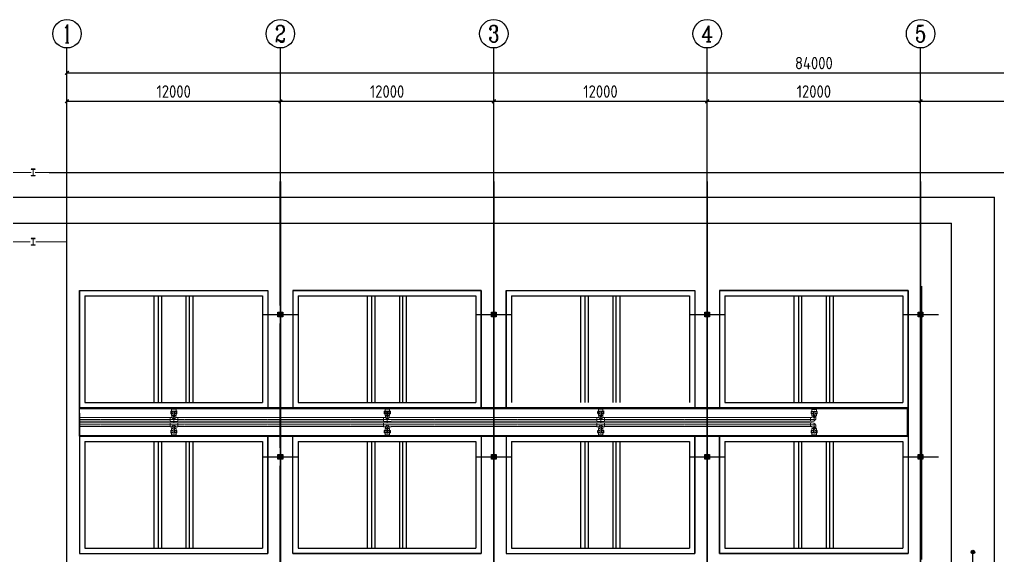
# Model space of a CAD drawing. Header units: inches. Extents: x 185496 to 352137, y 107182 to 179410.
# Drawn here: x 253587 to 308576, y 148768 to 178921 of the extents above; entities that cross this region are included whole.
import ezdxf
from ezdxf.enums import TextEntityAlignment as Align

# ---------------------------------------------------------------- set-up
doc = ezdxf.new("R2010")
doc.units = ezdxf.units.IN
doc.header["$MEASUREMENT"] = 0
doc.linetypes.add('CENTER', pattern=[2, 1.25, -0.25, 0.25, -0.25])
doc.linetypes.add('DOTE', pattern=[2.42, 2, -0.2, 0.02, -0.2])
for name, color, linetype in [('AXIS', 3, 'Continuous'), ('AXIS_TEXT', 7, 'Continuous'), ('DIM', 2, 'Continuous'), ('DOTE', 8, 'DOTE'), ('ZSX', 4, 'Continuous'), ('图层2', 1, 'CENTER')]:
    doc.layers.add(name, color=color, linetype=linetype)
for name, color, linetype, lineweight in [('center', 1, 'CENTER', 9), ('full', 7, 'Continuous', 25), ('xshui', 5, 'Continuous', 9)]:
    doc.layers.add(name, color=color, linetype=linetype, lineweight=lineweight)
doc.styles.add('_TCH_AXIS', font='COMPLEX', dxfattribs={"bigfont": 'GBCBIG'})
doc.styles.add('COMPLEX', font='COMPLEX')
doc.styles.add('STANDARD_T3', font='gbenor.shx', dxfattribs={"bigfont": 'gbcbig.shx'})
doc.dimstyles.new('_TCH_ARCH&&200', dxfattribs={"dimtxt": 700, "dimasz": 200, "dimexe": 300, "dimexo": 300, "dimgap": 200, "dimtad": 1, "dimdec": 0, "dimzin": 0, "dimdsep": 46, "dimtxsty": 'STANDARD_T3', "dimblk": 'ARCHTICK', "dimcen": 0.09, "dimclrt": 7, "dimadec": 0, "dimazin": 2, "dimtfac": 1, "dimtdec": 0, "dimtix": 1, "dimtmove": 2, "dimatfit": 3, "dimtolj": 1, "dimtzin": 0, "dimarcsym": 0})

# ---------------------------------------------------------------- blocks, each defined once
blk = doc.blocks.new('生产区')
at = {"layer": 'ZSX', "const_width": 0.35}
for points, elevation in [([(120781.96, 1577.09), (120743.44, 1577.09)], -1841.94), ([(120783.51, 1578.39), (120781.91, 1578.39)], -1841.94), ([(120781.91, 1578.39), (120781.91, 1578.19)], -1841.94), ([(120783.51, 1578.19), (120781.91, 1578.19)], -1841.94), ([(120782.65, 1578.19), (120782.65, 1575.99)], -1841.94), ([(120782.77, 1578.19), (120782.77, 1575.99)], -1841.94), ([(120783.37, 1577.09), (120795.38, 1577.09)], -1841.94), ([(120783.51, 1578.39), (120783.51, 1578.19)], -1841.94), ([(120783.51, 1575.99), (120781.91, 1575.99)], -1841.94), ([(120781.91, 1575.99), (120781.91, 1575.79)], -1841.94), ([(120783.51, 1575.79), (120781.91, 1575.79)], -1841.94), ([(120783.51, 1575.99), (120783.51, 1575.79)], -1841.94), ([(120781.69, 1551.09), (120743.28, 1551.09)], -1328.88), ([(120783.51, 1552.39), (120781.91, 1552.39)], -71.28), ([(120781.91, 1552.39), (120781.91, 1552.19)], -71.28), ([(120783.51, 1552.19), (120781.91, 1552.19)], -71.28), ([(120782.65, 1552.19), (120782.65, 1549.99)], -71.28), ([(120782.77, 1552.19), (120782.77, 1549.99)], -71.28), ([(120783.51, 1552.39), (120783.51, 1552.19)], -71.28), ([(120783.63, 1551.09), (120795.38, 1551.09)], -1328.88), ([(120783.51, 1549.99), (120781.91, 1549.99)], -71.28), ([(120781.91, 1549.99), (120781.91, 1549.79)], -71.28), ([(120783.51, 1549.79), (120781.91, 1549.79)], -71.28), ([(120783.51, 1549.99), (120783.51, 1549.79)], -71.28)]:
    blk.add_lwpolyline(points, dxfattribs=dict(at, elevation=elevation))
blk = doc.blocks.new('_ArchTick')
at = {"color": 0, "linetype": 'ByBlock', "const_width": 0.4}
blk.add_lwpolyline([(-0.5, -0.5), (0.5, 0.5)], dxfattribs=at)
blk = doc.blocks.new('*D190')
at = {"layer": 'AXIS', "color": 0, "lineweight": -2, "transparency": 16777216}
for p, q in [((256254, 171621), (256254, 174621)), ((256254, 174321), (268254, 174321)), ((268254, 171621), (268254, 174621))]:
    blk.add_line(p, q, dxfattribs=at)
at = {"layer": 'Defpoints', "color": 0, "transparency": 16777216}
for p in [(268254, 174321), (256254, 171321), (268254, 171321)]:
    blk.add_point(p, dxfattribs=at)
at = {"layer": 'AXIS', "color": 0, "lineweight": -2, "transparency": 16777216, "xscale": 200, "yscale": 200, "zscale": 200, "rotation": 180}
blk.add_blockref('_ArchTick', (256254, 174321), dxfattribs=at)
at = {"layer": 'AXIS', "color": 0, "lineweight": -2, "transparency": 16777216, "xscale": 200, "yscale": 200, "zscale": 200}
blk.add_blockref('_ArchTick', (268254, 174321), dxfattribs=at)
at = {"layer": 'AXIS', "color": 7, "transparency": 16777216, "insert": (262254, 174871), "char_height": 700, "attachment_point": 5, "style": 'STANDARD_T3'}
blk.add_mtext('\\A1;12000', dxfattribs=at)
blk = doc.blocks.new('*D191')
at = {"layer": 'AXIS', "color": 0, "lineweight": -2, "transparency": 16777216}
for p, q in [((268254, 171621), (268254, 174621)), ((268254, 174321), (280254, 174321)), ((280254, 171621), (280254, 174621))]:
    blk.add_line(p, q, dxfattribs=at)
at = {"layer": 'Defpoints', "color": 0, "transparency": 16777216}
for p in [(280254, 174321), (268254, 171321), (280254, 171321)]:
    blk.add_point(p, dxfattribs=at)
at = {"layer": 'AXIS', "color": 0, "lineweight": -2, "transparency": 16777216, "xscale": 200, "yscale": 200, "zscale": 200, "rotation": 180}
blk.add_blockref('_ArchTick', (268254, 174321), dxfattribs=at)
at = {"layer": 'AXIS', "color": 0, "lineweight": -2, "transparency": 16777216, "xscale": 200, "yscale": 200, "zscale": 200}
blk.add_blockref('_ArchTick', (280254, 174321), dxfattribs=at)
at = {"layer": 'AXIS', "color": 7, "transparency": 16777216, "insert": (274254, 174871), "char_height": 700, "attachment_point": 5, "style": 'STANDARD_T3'}
blk.add_mtext('\\A1;12000', dxfattribs=at)
blk = doc.blocks.new('*D192')
at = {"layer": 'AXIS', "color": 0, "lineweight": -2, "transparency": 16777216}
for p, q in [((280254, 171621), (280254, 174621)), ((280254, 174321), (292254, 174321)), ((292254, 171621), (292254, 174621))]:
    blk.add_line(p, q, dxfattribs=at)
at = {"layer": 'Defpoints', "color": 0, "transparency": 16777216}
for p in [(292254, 174321), (280254, 171321), (292254, 171321)]:
    blk.add_point(p, dxfattribs=at)
at = {"layer": 'AXIS', "color": 0, "lineweight": -2, "transparency": 16777216, "xscale": 200, "yscale": 200, "zscale": 200, "rotation": 180}
blk.add_blockref('_ArchTick', (280254, 174321), dxfattribs=at)
at = {"layer": 'AXIS', "color": 0, "lineweight": -2, "transparency": 16777216, "xscale": 200, "yscale": 200, "zscale": 200}
blk.add_blockref('_ArchTick', (292254, 174321), dxfattribs=at)
at = {"layer": 'AXIS', "color": 7, "transparency": 16777216, "insert": (286254, 174871), "char_height": 700, "attachment_point": 5, "style": 'STANDARD_T3'}
blk.add_mtext('\\A1;12000', dxfattribs=at)
blk = doc.blocks.new('*D193')
at = {"layer": 'AXIS', "color": 0, "lineweight": -2, "transparency": 16777216}
for p, q in [((292254, 171621), (292254, 174621)), ((292254, 174321), (304254, 174321)), ((304254, 171621), (304254, 174621))]:
    blk.add_line(p, q, dxfattribs=at)
at = {"layer": 'Defpoints', "color": 0, "transparency": 16777216}
for p in [(304254, 174321), (292254, 171321), (304254, 171321)]:
    blk.add_point(p, dxfattribs=at)
at = {"layer": 'AXIS', "color": 0, "lineweight": -2, "transparency": 16777216, "xscale": 200, "yscale": 200, "zscale": 200, "rotation": 180}
blk.add_blockref('_ArchTick', (292254, 174321), dxfattribs=at)
at = {"layer": 'AXIS', "color": 0, "lineweight": -2, "transparency": 16777216, "xscale": 200, "yscale": 200, "zscale": 200}
blk.add_blockref('_ArchTick', (304254, 174321), dxfattribs=at)
at = {"layer": 'AXIS', "color": 7, "transparency": 16777216, "insert": (298254, 174871), "char_height": 700, "attachment_point": 5, "style": 'STANDARD_T3'}
blk.add_mtext('\\A1;12000', dxfattribs=at)
blk = doc.blocks.new('*D194')
at = {"layer": 'AXIS', "color": 0, "lineweight": -2, "transparency": 16777216}
for p, q in [((304254, 171621), (304254, 174621)), ((304254, 174321), (316254, 174321)), ((316254, 171621), (316254, 174621))]:
    blk.add_line(p, q, dxfattribs=at)
at = {"layer": 'Defpoints', "color": 0, "transparency": 16777216}
for p in [(316254, 174321), (304254, 171321), (316254, 171321)]:
    blk.add_point(p, dxfattribs=at)
at = {"layer": 'AXIS', "color": 0, "lineweight": -2, "transparency": 16777216, "xscale": 200, "yscale": 200, "zscale": 200, "rotation": 180}
blk.add_blockref('_ArchTick', (304254, 174321), dxfattribs=at)
at = {"layer": 'AXIS', "color": 0, "lineweight": -2, "transparency": 16777216, "xscale": 200, "yscale": 200, "zscale": 200}
blk.add_blockref('_ArchTick', (316254, 174321), dxfattribs=at)
at = {"layer": 'AXIS', "color": 7, "transparency": 16777216, "insert": (310254, 174871), "char_height": 700, "attachment_point": 5, "style": 'STANDARD_T3'}
blk.add_mtext('\\A1;12000', dxfattribs=at)
blk = doc.blocks.new('*D197')
at = {"layer": 'AXIS', "color": 0, "lineweight": -2, "transparency": 16777216}
for p, q in [((256254, 171621), (256254, 176221)), ((340254, 171621), (340254, 176221)), ((256254, 175921), (340254, 175921))]:
    blk.add_line(p, q, dxfattribs=at)
at = {"layer": 'Defpoints', "color": 0, "transparency": 16777216}
for p in [(340254, 175921), (256254, 171321), (340254, 171321)]:
    blk.add_point(p, dxfattribs=at)
at = {"layer": 'AXIS', "color": 0, "lineweight": -2, "transparency": 16777216, "xscale": 200, "yscale": 200, "zscale": 200, "rotation": 180}
blk.add_blockref('_ArchTick', (256254, 175921), dxfattribs=at)
at = {"layer": 'AXIS', "color": 0, "lineweight": -2, "transparency": 16777216, "xscale": 200, "yscale": 200, "zscale": 200}
blk.add_blockref('_ArchTick', (340254, 175921), dxfattribs=at)
at = {"layer": 'AXIS', "color": 7, "transparency": 16777216, "insert": (298254, 176471), "char_height": 700, "attachment_point": 5, "style": 'STANDARD_T3'}
blk.add_mtext('\\A1;84000', dxfattribs=at)
blk = doc.blocks.new('_AXISO')
blk.add_circle((0, 0), 0.5)
at = {"layer": 'AXIS_TEXT', "style": 'COMPLEX', "width": 1.041667}
blk.add_attdef('A', text='', height=0.56, dxfattribs=at).set_placement((-0.25, -0.28), (0.25, -0.28), align=Align.FIT)
blk = doc.blocks.new('1')
at = {"color": 1}
for p, q in [((60056, 73131), (60056, 71131)), ((59056, 72131), (61056, 72131)), ((59921, 72236), (60191, 72236)), ((59951, 71996), (59951, 72266)), ((60161, 72266), (60161, 71996)), ((60191, 72026), (59921, 72026))]:
    blk.add_line(p, q, dxfattribs=at)
at = {"color": 3}
for points in [[(59921, 72266), (60191, 72266), (60191, 71996), (59921, 71996)], [(59981, 72206), (60131, 72206), (60131, 72056), (59981, 72056)], [(59985, 72202), (60127, 72202), (60127, 72060), (59985, 72060)]]:
    blk.add_lwpolyline(points, close=True, dxfattribs=at)
for centre in [(59951, 72236), (59951, 72026), (60161, 72236), (60161, 72026)]:
    blk.add_circle(centre, 10, dxfattribs=at)
blk = doc.blocks.new('yangyu')
at = {"color": 30, "ltscale": 100}
for points in [[(686441, -335503), (697041, -335503), (697041, -342103), (686441, -342103)], [(686442, -335503), (697042, -335503), (697042, -342103), (686442, -342103)], [(709041, -335503), (698441, -335503), (698441, -342103), (709041, -342103)], [(710442, -335503), (721042, -335503), (721042, -342103), (710442, -342103)], [(733041, -335503), (722441, -335503), (722441, -342103), (733041, -342103)], [(686441, -342103), (733041, -342103), (733041, -343703), (686441, -343703)], [(686442, -350303), (697042, -350303), (697042, -343703), (686442, -343703)], [(709041, -350303), (698441, -350303), (698441, -343703), (709041, -343703)], [(710442, -350303), (721042, -350303), (721042, -343703), (710442, -343703)], [(733041, -350303), (722441, -350303), (722441, -343703), (733041, -343703)]]:
    blk.add_lwpolyline(points, close=True, dxfattribs=at)
at = {"layer": 'center'}
for p, q in [((727755, -342799), (727755, -342491)), ((686455, -342753), (727781, -342753)), ((686455, -343053), (727781, -343053)), ((727755, -343007), (727755, -343315))]:
    blk.add_line(p, q, dxfattribs=at)
at = {"layer": 'full'}
for p, q in [((686441, -335503), (686441, -342103)), ((686441, -335503), (697041, -335503)), ((686741, -335803), (686741, -341803)), ((686741, -335803), (696741, -335803)), ((690641, -341803), (690641, -335803)), ((690871, -335803), (690871, -341803)), ((691051, -335803), (691051, -341803)), ((692431, -335803), (692431, -341803)), ((692611, -335803), (692611, -341803)), ((692841, -341803), (692841, -335803)), ((696741, -335803), (696741, -341803)), ((697041, -335503), (697041, -342103)), ((698441, -335503), (698441, -342103)), ((698441, -335503), (709041, -335503)), ((698741, -335803), (698741, -341803)), ((698741, -335803), (708741, -335803)), ((702641, -341803), (702641, -335803)), ((702871, -335803), (702871, -341803)), ((703051, -335803), (703051, -341803)), ((704431, -335803), (704431, -341803)), ((704611, -335803), (704611, -341803)), ((704841, -341803), (704841, -335803)), ((708741, -335803), (708741, -341803)), ((709041, -335503), (709041, -342103)), ((710441, -335503), (710441, -342103)), ((710441, -335503), (721041, -335503)), ((710741, -335803), (710741, -341803)), ((710741, -335803), (720741, -335803)), ((714641, -341803), (714641, -335803)), ((714871, -335803), (714871, -341803)), ((715051, -335803), (715051, -341803)), ((716431, -335803), (716431, -341803)), ((716611, -335803), (716611, -341803)), ((716841, -341803), (716841, -335803)), ((720741, -335803), (720741, -341803)), ((721041, -335503), (721041, -342103)), ((722441, -335503), (722441, -342103)), ((722441, -335503), (733041, -335503)), ((722741, -335803), (722741, -341803)), ((722741, -335803), (732741, -335803)), ((726641, -341803), (726641, -335803)), ((726871, -335803), (726871, -341803)), ((727051, -335803), (727051, -341803)), ((728431, -335803), (728431, -341803)), ((728611, -335803), (728611, -341803)), ((728841, -341803), (728841, -335803)), ((732741, -335803), (732741, -341803)), ((733041, -335503), (733041, -342103)), ((686741, -341803), (696741, -341803)), ((686741, -341803), (696741, -341803)), ((698741, -341803), (708741, -341803)), ((698741, -341803), (708741, -341803)), ((722741, -341803), (732741, -341803)), ((722741, -341803), (732741, -341803)), ((686441, -342103), (697041, -342103)), ((733041, -342103), (686441, -342103)), ((732991, -342153), (686441, -342153)), ((686441, -342403), (686441, -343703)), ((722441, -342103), (733041, -342103)), ((732991, -342153), (732991, -343653)), ((733041, -342103), (733041, -343703)), ((686441, -343653), (732991, -343653)), ((686441, -343703), (697041, -343703)), ((686441, -343703), (733041, -343703)), ((686741, -344003), (696741, -344003)), ((686741, -344003), (686741, -350003)), ((686741, -344003), (696741, -344003)), ((690641, -350003), (690641, -344003)), ((690871, -344003), (690871, -350003)), ((691051, -344003), (691051, -350003)), ((692431, -344003), (692431, -350003)), ((692611, -344003), (692611, -350003)), ((692841, -350003), (692841, -344003)), ((696741, -344003), (696741, -350003)), ((697041, -343703), (697041, -350303)), ((698741, -344003), (708741, -344003)), ((698741, -344003), (698741, -350003)), ((698741, -344003), (708741, -344003)), ((702641, -350003), (702641, -344003)), ((702871, -344003), (702871, -350003)), ((703051, -344003), (703051, -350003)), ((704431, -344003), (704431, -350003)), ((704611, -344003), (704611, -350003)), ((704841, -350003), (704841, -344003)), ((708741, -344003), (708741, -350003)), ((710441, -343703), (721041, -343703)), ((710441, -343703), (710441, -350303)), ((710741, -344003), (720741, -344003)), ((710741, -344003), (710741, -350003)), ((710741, -344003), (720741, -344003)), ((714641, -350003), (714641, -344003)), ((714871, -344003), (714871, -350003)), ((715051, -344003), (715051, -350003)), ((716431, -344003), (716431, -350003)), ((716611, -344003), (716611, -350003)), ((716841, -350003), (716841, -344003)), ((720741, -344003), (720741, -350003)), ((721041, -343703), (721041, -350303)), ((722441, -343703), (722441, -344003)), ((722441, -343703), (733041, -343703)), ((722441, -343703), (722441, -350303)), ((722741, -344003), (732741, -344003)), ((722741, -344003), (722741, -350003)), ((722741, -344003), (732741, -344003)), ((726641, -350003), (726641, -344003)), ((726871, -344003), (726871, -350003)), ((727051, -344003), (727051, -350003)), ((728431, -344003), (728431, -350003)), ((728611, -344003), (728611, -350003)), ((728841, -350003), (728841, -344003)), ((732741, -344003), (732741, -350003)), ((733041, -343703), (733041, -350303)), ((686741, -350003), (696741, -350003)), ((698741, -350003), (708741, -350003)), ((710741, -350003), (720741, -350003)), ((722741, -350003), (732741, -350003)), ((686441, -350303), (697041, -350303)), ((698441, -350303), (709041, -350303)), ((710441, -350303), (721041, -350303)), ((722441, -350303), (733041, -350303))]:
    blk.add_line(p, q, dxfattribs=at)
at = {"layer": 'xshui'}
for p, q in [((691719, -342316), (691583, -342316)), ((691583, -342316), (691583, -342404)), ((691583, -342404), (691719, -342404)), ((691585, -342291), (691585, -342316)), ((691585, -342291), (691728, -342291)), ((691585, -342316), (691719, -342316)), ((691585, -342429), (691585, -342404)), ((691585, -342429), (691719, -342429)), ((691628, -342180), (691628, -342291)), ((691628, -342180), (691883, -342180)), ((691628, -342540), (691628, -342429)), ((691655, -342153), (691655, -342180)), ((691855, -342180), (691655, -342180)), ((691925, -342291), (691783, -342291)), ((691925, -342316), (691792, -342316)), ((691928, -342316), (691792, -342316)), ((691792, -342404), (691928, -342404)), ((691925, -342429), (691792, -342429)), ((691855, -342153), (691855, -342180)), ((691883, -342180), (691855, -342180)), ((691883, -342180), (691883, -342291)), ((691883, -342540), (691883, -342429)), ((691925, -342291), (691925, -342316)), ((691925, -342429), (691925, -342404)), ((691928, -342404), (691928, -342316)), ((691928, -342333), (691928, -342387)), ((727719, -342324), (727583, -342324)), ((727583, -342324), (727583, -342412)), ((727583, -342412), (727719, -342412)), ((727585, -342299), (727585, -342324)), ((727585, -342299), (727728, -342299)), ((727585, -342324), (727719, -342324)), ((727585, -342437), (727585, -342412)), ((727585, -342437), (727719, -342437)), ((727628, -342188), (727628, -342299)), ((727628, -342188), (727883, -342188)), ((727628, -342548), (727628, -342437)), ((727628, -342548), (727719, -342548)), ((727719, -342548), (727640, -342548)), ((727719, -342548), (727645, -342548)), ((727651, -342548), (727651, -342648)), ((727655, -342153), (727655, -342188)), ((727855, -342188), (727655, -342188)), ((727925, -342299), (727783, -342299)), ((727925, -342324), (727792, -342324)), ((727928, -342324), (727792, -342324)), ((727792, -342412), (727928, -342412)), ((727925, -342437), (727792, -342437)), ((727792, -342548), (727883, -342548)), ((727870, -342548), (727792, -342548)), ((727865, -342548), (727792, -342548)), ((727855, -342153), (727855, -342188)), ((727883, -342188), (727855, -342188)), ((727860, -342548), (727860, -342648)), ((727883, -342188), (727883, -342299)), ((727883, -342548), (727883, -342437)), ((727925, -342299), (727925, -342324)), ((727925, -342437), (727925, -342412)), ((727928, -342412), (727928, -342324)), ((727928, -342341), (727928, -342395)), ((715968, -342653), (727550, -342653)), ((715968, -342853), (727550, -342853)), ((715968, -342953), (727550, -342953)), ((727651, -342648), (727550, -342648)), ((727550, -342648), (727550, -342857)), ((727550, -342857), (727651, -342857)), ((727550, -343157), (727550, -342948)), ((727550, -342948), (727651, -342948)), ((691583, -343490), (691583, -343402)), ((691719, -343490), (691583, -343490)), ((691585, -343515), (691585, -343490)), ((691585, -343490), (691719, -343490)), ((691585, -343515), (691728, -343515)), ((691628, -343626), (691628, -343515)), ((691628, -343626), (691883, -343626)), ((691655, -343653), (691655, -343626)), ((691855, -343626), (691655, -343626)), ((691925, -343515), (691783, -343515)), ((691925, -343490), (691792, -343490)), ((691928, -343490), (691792, -343490)), ((691855, -343653), (691855, -343626)), ((691883, -343626), (691855, -343626)), ((691883, -343626), (691883, -343515)), ((691925, -343515), (691925, -343490)), ((691928, -343402), (691928, -343490)), ((691928, -343473), (691928, -343419)), ((715968, -343153), (727550, -343153)), ((727651, -343157), (727550, -343157)), ((727583, -343482), (727583, -343394)), ((727583, -343394), (727719, -343394)), ((727719, -343482), (727583, -343482)), ((727585, -343369), (727585, -343394)), ((727585, -343369), (727719, -343369)), ((727585, -343507), (727585, -343482)), ((727585, -343482), (727719, -343482)), ((727585, -343507), (727728, -343507)), ((727628, -343258), (727628, -343369)), ((727628, -343258), (727719, -343258)), ((727628, -343618), (727628, -343507)), ((727628, -343618), (727883, -343618)), ((727719, -343258), (727640, -343258)), ((727865, -343258), (727645, -343258)), ((727651, -343258), (727651, -343157)), ((727655, -343668), (727655, -343618)), ((727855, -343618), (727655, -343618)), ((727925, -343507), (727783, -343507)), ((727792, -343258), (727883, -343258)), ((727870, -343258), (727792, -343258)), ((727925, -343369), (727792, -343369)), ((727792, -343394), (727928, -343394)), ((727925, -343482), (727792, -343482)), ((727928, -343482), (727792, -343482)), ((727855, -343668), (727855, -343618)), ((727883, -343618), (727855, -343618)), ((727860, -343258), (727860, -343157)), ((727883, -343258), (727883, -343369)), ((727883, -343618), (727883, -343507)), ((727925, -343369), (727925, -343394)), ((727925, -343507), (727925, -343482)), ((727928, -343394), (727928, -343482)), ((727928, -343465), (727928, -343411))]:
    blk.add_line(p, q, dxfattribs=at)
for points in [[(691792, -342314), (691792, -342632), (691719, -342632), (691719, -342314)], [(727792, -342324), (727792, -342641), (727719, -342641), (727719, -342324)], [(691792, -343492), (691792, -343174), (691719, -343174), (691719, -343492)], [(727792, -343482), (727792, -343164), (727719, -343164), (727719, -343482)]]:
    blk.add_lwpolyline(points, dxfattribs=at)
for centre, radius, start, end in [((691755, -342316), 36.9, 0, 180), ((727755, -342324), 36.9, 0, 180), ((727651, -342648), 209, 270, 0), ((727651, -343157), 209, 0, 90), ((691755, -343490), 36.9, 180, 0), ((727755, -343482), 36.9, 180, 0)]:
    blk.add_arc(centre, radius, start, end, dxfattribs=at)
at = {"layer": '图层2', "ltscale": 0.1}
for p, q in [((691608, -342277), (691608, -342445)), ((691903, -342277), (691903, -342452)), ((727608, -342285), (727608, -342453)), ((727903, -342285), (727903, -342460)), ((691608, -343529), (691608, -343360)), ((691903, -343529), (691903, -343353)), ((727608, -343521), (727608, -343352)), ((727903, -343521), (727903, -343346))]:
    blk.add_line(p, q, dxfattribs=at)
blk = doc.blocks.new('yangyu2')
at = {"layer": 'center'}
for p, q in [((691755, -342509), (691755, -342930)), ((703755, -342509), (703755, -342930)), ((715755, -342509), (715755, -342930)), ((691488, -342753), (691976, -342753)), ((703488, -342753), (703976, -342753)), ((715488, -342753), (715976, -342753))]:
    blk.add_line(p, q, dxfattribs=at)
at = {"layer": 'full'}
for p, q in [((698441, -342103), (709041, -342103)), ((698441, -343703), (709041, -343703))]:
    blk.add_line(p, q, dxfattribs=at)
at = {"layer": 'xshui'}
for p, q in [((691628, -342540), (691719, -342540)), ((691719, -342540), (691640, -342540)), ((691645, -342540), (691719, -342540)), ((691645, -342540), (691645, -342643)), ((691719, -342540), (691645, -342540)), ((691792, -342540), (691865, -342540)), ((691792, -342540), (691883, -342540)), ((691870, -342540), (691792, -342540)), ((691865, -342540), (691792, -342540)), ((691865, -342540), (691865, -342643)), ((703719, -342316), (703583, -342316)), ((703583, -342316), (703583, -342404)), ((703583, -342404), (703719, -342404)), ((703585, -342291), (703585, -342316)), ((703585, -342291), (703728, -342291)), ((703585, -342316), (703719, -342316)), ((703585, -342429), (703585, -342404)), ((703585, -342429), (703719, -342429)), ((703628, -342180), (703628, -342291)), ((703628, -342180), (703883, -342180)), ((703628, -342540), (703628, -342429)), ((703628, -342540), (703719, -342540)), ((703719, -342540), (703640, -342540)), ((703645, -342540), (703719, -342540)), ((703645, -342540), (703645, -342643)), ((703719, -342540), (703645, -342540)), ((703655, -342153), (703655, -342180)), ((703855, -342180), (703655, -342180)), ((703925, -342291), (703783, -342291)), ((703925, -342316), (703792, -342316)), ((703928, -342316), (703792, -342316)), ((703792, -342404), (703928, -342404)), ((703925, -342429), (703792, -342429)), ((703792, -342540), (703865, -342540)), ((703792, -342540), (703883, -342540)), ((703870, -342540), (703792, -342540)), ((703865, -342540), (703792, -342540)), ((703855, -342153), (703855, -342180)), ((703883, -342180), (703855, -342180)), ((703865, -342540), (703865, -342643)), ((703883, -342180), (703883, -342291)), ((703883, -342540), (703883, -342429)), ((703925, -342291), (703925, -342316)), ((703925, -342429), (703925, -342404)), ((703928, -342404), (703928, -342316)), ((703928, -342333), (703928, -342387)), ((715719, -342316), (715583, -342316)), ((715583, -342316), (715583, -342404)), ((715583, -342404), (715719, -342404)), ((715585, -342291), (715585, -342316)), ((715585, -342291), (715728, -342291)), ((715585, -342316), (715719, -342316)), ((715585, -342429), (715585, -342404)), ((715585, -342429), (715719, -342429)), ((715628, -342180), (715628, -342291)), ((715628, -342180), (715883, -342180)), ((715628, -342540), (715628, -342429)), ((715628, -342540), (715719, -342540)), ((715719, -342540), (715640, -342540)), ((715645, -342540), (715719, -342540)), ((715645, -342540), (715645, -342643)), ((715719, -342540), (715645, -342540)), ((715655, -342153), (715655, -342180)), ((715855, -342180), (715655, -342180)), ((715925, -342291), (715783, -342291)), ((715925, -342316), (715792, -342316)), ((715928, -342316), (715792, -342316)), ((715792, -342404), (715928, -342404)), ((715925, -342429), (715792, -342429)), ((715792, -342540), (715865, -342540)), ((715792, -342540), (715883, -342540)), ((715870, -342540), (715792, -342540)), ((715865, -342540), (715792, -342540)), ((715855, -342153), (715855, -342180)), ((715883, -342180), (715855, -342180)), ((715865, -342540), (715865, -342643)), ((715883, -342180), (715883, -342291)), ((715883, -342540), (715883, -342429)), ((715925, -342291), (715925, -342316)), ((715925, -342429), (715925, -342404)), ((715928, -342404), (715928, -342316)), ((715928, -342333), (715928, -342387)), ((686455, -342653), (691542, -342653)), ((686455, -342853), (691542, -342853)), ((686455, -342953), (691542, -342953)), ((691542, -342863), (691542, -342643)), ((691542, -342643), (691645, -342643)), ((691755, -342863), (691542, -342863)), ((691542, -342943), (691542, -343163)), ((691755, -342943), (691542, -342943)), ((691645, -342643), (691755, -342753)), ((691645, -343163), (691755, -343053)), ((691755, -342753), (691865, -342643)), ((691755, -342863), (691968, -342863)), ((691755, -342943), (691968, -342943)), ((691755, -343053), (691865, -343163)), ((691968, -342643), (691865, -342643)), ((691968, -342863), (691968, -342643)), ((691968, -342653), (703542, -342653)), ((691968, -342853), (703542, -342853)), ((691968, -342943), (691968, -343163)), ((691968, -342953), (703542, -342953)), ((703542, -342863), (703542, -342643)), ((703542, -342643), (703645, -342643)), ((703755, -342863), (703542, -342863)), ((703542, -342943), (703542, -343163)), ((703755, -342943), (703542, -342943)), ((703645, -342643), (703755, -342753)), ((703645, -343163), (703755, -343053)), ((703755, -342753), (703865, -342643)), ((703755, -342863), (703968, -342863)), ((703755, -342943), (703968, -342943)), ((703755, -343053), (703865, -343163)), ((703968, -342643), (703865, -342643)), ((703968, -342653), (715542, -342653)), ((703968, -342853), (715542, -342853)), ((703968, -342953), (715542, -342953)), ((715542, -342863), (715542, -342643)), ((715542, -342643), (715645, -342643)), ((715755, -342863), (715542, -342863)), ((715542, -342943), (715542, -343163)), ((715755, -342943), (715542, -342943)), ((715645, -342643), (715755, -342753)), ((715645, -343163), (715755, -343053)), ((715755, -342753), (715865, -342643)), ((715755, -342863), (715968, -342863)), ((715755, -342943), (715968, -342943)), ((715755, -343053), (715865, -343163)), ((715968, -342643), (715865, -342643)), ((715968, -342863), (715968, -342643)), ((715968, -342943), (715968, -343163)), ((686455, -343153), (691542, -343153)), ((691542, -343163), (691645, -343163)), ((691583, -343402), (691719, -343402)), ((691585, -343377), (691585, -343402)), ((691585, -343377), (691719, -343377)), ((691628, -343266), (691628, -343377)), ((691628, -343266), (691719, -343266)), ((691719, -343266), (691640, -343266)), ((691645, -343266), (691645, -343163)), ((691645, -343266), (691719, -343266)), ((691719, -343266), (691645, -343266)), ((691792, -343266), (691865, -343266)), ((691792, -343266), (691883, -343266)), ((691870, -343266), (691792, -343266)), ((691865, -343266), (691792, -343266)), ((691925, -343377), (691792, -343377)), ((691792, -343402), (691928, -343402)), ((691865, -343266), (691865, -343163)), ((691968, -343163), (691865, -343163)), ((691883, -343266), (691883, -343377)), ((691925, -343377), (691925, -343402)), ((691968, -343153), (703542, -343153)), ((703542, -343163), (703645, -343163)), ((703583, -343490), (703583, -343402)), ((703583, -343402), (703719, -343402)), ((703719, -343490), (703583, -343490)), ((703585, -343377), (703585, -343402)), ((703585, -343377), (703719, -343377)), ((703585, -343515), (703585, -343490)), ((703585, -343490), (703719, -343490)), ((703585, -343515), (703728, -343515)), ((703628, -343266), (703628, -343377)), ((703628, -343266), (703719, -343266)), ((703628, -343626), (703628, -343515)), ((703628, -343626), (703883, -343626)), ((703719, -343266), (703640, -343266)), ((703645, -343266), (703645, -343163)), ((703645, -343266), (703719, -343266)), ((703719, -343266), (703645, -343266)), ((703655, -343653), (703655, -343626)), ((703855, -343626), (703655, -343626)), ((703925, -343515), (703783, -343515)), ((703792, -343266), (703865, -343266)), ((703792, -343266), (703883, -343266)), ((703870, -343266), (703792, -343266)), ((703865, -343266), (703792, -343266)), ((703925, -343377), (703792, -343377)), ((703792, -343402), (703928, -343402)), ((703925, -343490), (703792, -343490)), ((703928, -343490), (703792, -343490)), ((703855, -343653), (703855, -343626)), ((703883, -343626), (703855, -343626)), ((703865, -343266), (703865, -343163)), ((703968, -343163), (703865, -343163)), ((703883, -343266), (703883, -343377)), ((703883, -343626), (703883, -343515)), ((703925, -343377), (703925, -343402)), ((703925, -343515), (703925, -343490)), ((703928, -343402), (703928, -343490)), ((703928, -343473), (703928, -343419)), ((703968, -343153), (715542, -343153)), ((715542, -343163), (715645, -343163)), ((715583, -343490), (715583, -343402)), ((715583, -343402), (715719, -343402)), ((715719, -343490), (715583, -343490)), ((715585, -343377), (715585, -343402)), ((715585, -343377), (715719, -343377)), ((715585, -343515), (715585, -343490)), ((715585, -343490), (715719, -343490)), ((715585, -343515), (715728, -343515)), ((715628, -343266), (715628, -343377)), ((715628, -343266), (715719, -343266)), ((715628, -343626), (715628, -343515)), ((715628, -343626), (715883, -343626)), ((715719, -343266), (715640, -343266)), ((715645, -343266), (715645, -343163)), ((715645, -343266), (715719, -343266)), ((715719, -343266), (715645, -343266)), ((715655, -343653), (715655, -343626)), ((715855, -343626), (715655, -343626)), ((715925, -343515), (715783, -343515)), ((715792, -343266), (715865, -343266)), ((715792, -343266), (715883, -343266)), ((715870, -343266), (715792, -343266)), ((715865, -343266), (715792, -343266)), ((715925, -343377), (715792, -343377)), ((715792, -343402), (715928, -343402)), ((715925, -343490), (715792, -343490)), ((715928, -343490), (715792, -343490)), ((715855, -343653), (715855, -343626)), ((715883, -343626), (715855, -343626)), ((715865, -343266), (715865, -343163)), ((715968, -343163), (715865, -343163)), ((715883, -343266), (715883, -343377)), ((715883, -343626), (715883, -343515)), ((715925, -343377), (715925, -343402)), ((715925, -343515), (715925, -343490)), ((715928, -343402), (715928, -343490)), ((715928, -343473), (715928, -343419))]:
    blk.add_line(p, q, dxfattribs=at)
for points in [[(703792, -342314), (703792, -342632), (703719, -342632), (703719, -342314)], [(715792, -342314), (715792, -342632), (715719, -342632), (715719, -342314)], [(703792, -343492), (703792, -343174), (703719, -343174), (703719, -343492)], [(715792, -343492), (715792, -343174), (715719, -343174), (715719, -343492)]]:
    blk.add_lwpolyline(points, dxfattribs=at)
for centre, start, end in [((703755, -342316), 0, 180), ((715755, -342316), 0, 180), ((703755, -343490), 180, 0), ((715755, -343490), 180, 0)]:
    blk.add_arc(centre, 36.9, start, end, dxfattribs=at)
at = {"layer": '图层2', "ltscale": 0.1}
for p, q in [((703608, -342277), (703608, -342445)), ((703903, -342277), (703903, -342452)), ((715608, -342277), (715608, -342445)), ((715903, -342277), (715903, -342452)), ((703608, -343529), (703608, -343360)), ((703903, -343529), (703903, -343353)), ((715608, -343529), (715608, -343360)), ((715903, -343529), (715903, -343353))]:
    blk.add_line(p, q, dxfattribs=at)
at = {"color": 30}
blk.add_blockref('yangyu', (0, 0), dxfattribs=at)
blk = doc.blocks.new('digou1')
at = {"color": 1, "ltscale": 0.01}
blk.add_line((4331.78, 777.4), (4331.78, 623.68), dxfattribs=at)
blk = doc.blocks.new('AGVpoints')
at = {"ltscale": 100}
h = blk.add_hatch(color=30, dxfattribs=at)
h.dxf.hatch_style = 1
h.paths.add_polyline_path([(823850, -330934, 1), (824050, -330934, 1)])
at = {"color": 30, "ltscale": 100}
blk.add_circle((823950, -330934), 100, dxfattribs=at)

msp = doc.modelspace()

# ---------------------------------------------------------------- linework, layer by layer
at = {"color": 5, "ltscale": 100}
for p, q in [((241239.9, 168933.26, 181.96), (308402.69, 168935.88, 275880.27)), ((308402.69, 143847.7, -13.54), (308402.69, 168935.88, 276290.76)), ((237096.81, 167464.84, 276290.76), (305990.69, 167465.88, -1370187.34)), ((305990.69, 143848.97, -8644.2), (305990.69, 167465.88, -1372577.21)), ((307196.68, 143848.96), (307196.69, 148960.66, -114083.59))]:
    msp.add_line(p, q, dxfattribs=at)
at = {"color": 2, "const_width": 100}
for points in [[(268253.69, 162820.88), (268253.69, 169820.88)], [(280253.69, 162820.88), (280253.69, 169820.88)], [(292253.69, 162820.88), (292253.69, 169820.88)], [(304253.69, 162820.88), (304253.69, 169820.88)], [(268253.69, 154820.88), (268253.69, 161820.88)], [(280253.69, 154820.88), (280253.69, 161820.88)], [(292253.69, 154820.88), (292253.69, 161820.88)], [(304253.69, 154820.88), (304253.69, 161820.88)], [(268253.69, 146820.88), (268253.69, 153820.88)], [(280253.69, 146820.88), (280253.69, 153820.88)], [(292253.69, 146820.88), (292253.69, 153820.88)], [(304253.69, 146820.88), (304253.69, 153820.88)]]:
    msp.add_lwpolyline(points, dxfattribs=at)
at = {"layer": 'AXIS'}
for p, q in [((256253.69, 171320.88), (256253.69, 177320.88)), ((268253.69, 171320.88), (268253.69, 177320.88)), ((280253.69, 171320.88), (280253.69, 177320.88)), ((292253.69, 171320.88), (292253.69, 177320.88)), ((304253.69, 171320.88), (304253.69, 177320.88))]:
    msp.add_line(p, q, dxfattribs=at)
at = {"layer": 'DOTE'}
for p, q in [((256253.69, 121320.88), (256253.69, 172720.88)), ((268253.69, 121320.88), (268253.69, 171320.88)), ((280253.69, 121320.88), (280253.69, 171320.88)), ((292253.69, 121320.88), (292253.69, 171320.88)), ((304253.69, 121320.88), (304253.69, 171320.88)), ((255253.69, 170320.88), (341253.69, 170320.88))]:
    msp.add_line(p, q, dxfattribs=at)

# ---------------------------------------------------------------- block references
at = {"xscale": 100, "yscale": 100, "zscale": 100}
msp.add_blockref('digou1', (-128879.54, 86181.34), dxfattribs=at)
at = {"color": 30}
for name, p in [('yangyu2', (-429488.06, 499173.61)), ('AGVpoints', (-516753.48, 479895.1, -114083.59))]:
    msp.add_blockref(name, p, dxfattribs=at)
for p in [(208197.52, 90190), (220197.52, 90190), (232197.52, 90190), (244197.52, 90190), (208197.52, 82190), (220197.52, 82190), (232197.52, 82190), (244197.52, 82190)]:
    msp.add_blockref('1', p)
at = {"layer": 'AXIS'}
ref = msp.add_blockref('_AXISO', (256253.69, 178120.88), dxfattribs=dict(at, xscale=1600, yscale=1600, zscale=1600))
ref.add_attrib('A', '1', dxfattribs={"layer": 'AXIS_TEXT', "height": 1029.44, "style": '_TCH_AXIS'}).set_placement((256033.09, 177606.16), (256474.28, 177606.16), align=Align.FIT)
ref = msp.add_blockref('_AXISO', (268253.69, 178120.88), dxfattribs=dict(at, xscale=1600, yscale=1600, zscale=1600))
ref.add_attrib('A', '2', dxfattribs={"layer": 'AXIS_TEXT', "height": 931.9, "style": '_TCH_AXIS'}).set_placement((267943.05, 177654.93), (268564.32, 177654.93), align=Align.FIT)
ref = msp.add_blockref('_AXISO', (280253.69, 178120.88), dxfattribs=dict(at, xscale=1600, yscale=1600, zscale=1600))
ref.add_attrib('A', '3', dxfattribs={"layer": 'AXIS_TEXT', "height": 931.9, "style": '_TCH_AXIS'}).set_placement((279943.05, 177654.93), (280564.32, 177654.93), align=Align.FIT)
ref = msp.add_blockref('_AXISO', (292253.69, 178120.88), dxfattribs=dict(at, xscale=1600, yscale=1600, zscale=1600))
ref.add_attrib('A', '4', dxfattribs={"layer": 'AXIS_TEXT', "height": 890.88, "style": '_TCH_AXIS'}).set_placement((291914.3, 177675.44), (292593.07, 177675.44), align=Align.FIT)
ref = msp.add_blockref('_AXISO', (304253.69, 178120.88), dxfattribs=dict(at, xscale=1600, yscale=1600, zscale=1600))
ref.add_attrib('A', '5', dxfattribs={"layer": 'AXIS_TEXT', "height": 931.9, "style": '_TCH_AXIS'}).set_placement((303943.05, 177654.93), (304564.32, 177654.93), align=Align.FIT)
at = {"layer": 'DIM', "xscale": 150, "yscale": 150, "zscale": 150}
msp.add_blockref('生产区', (-17863053.45, -66243.05, 276290.76), dxfattribs=at)

# ---------------------------------------------------------------- dimensions: what is measured, and where the dimension line sits
at = {"layer": 'AXIS'}
for p1, p2, distance, picture, middle in [((256253.69, 171320.88), (340253.69, 171320.88), 4600, '*D197', (298253.69, 176470.88)), ((256253.69, 171320.88), (268253.69, 171320.88), 3000, '*D190', (262253.69, 174870.88)), ((268253.69, 171320.88), (280253.69, 171320.88), 3000, '*D191', (274253.69, 174870.88)), ((280253.69, 171320.88), (292253.69, 171320.88), 3000, '*D192', (286253.69, 174870.88)), ((292253.69, 171320.88), (304253.69, 171320.88), 3000, '*D193', (298253.69, 174870.88)), ((304253.69, 171320.88), (316253.69, 171320.88), 3000, '*D194', (310253.69, 174870.88))]:
    dim = msp.add_aligned_dim(p1=p1, p2=p2, distance=distance, dimstyle='_TCH_ARCH&&200', dxfattribs=at)
    dim.commit()
    dim.dimension.update_dxf_attribs({"geometry": picture, "text_midpoint": middle})

doc.saveas('drawing.dxf')
